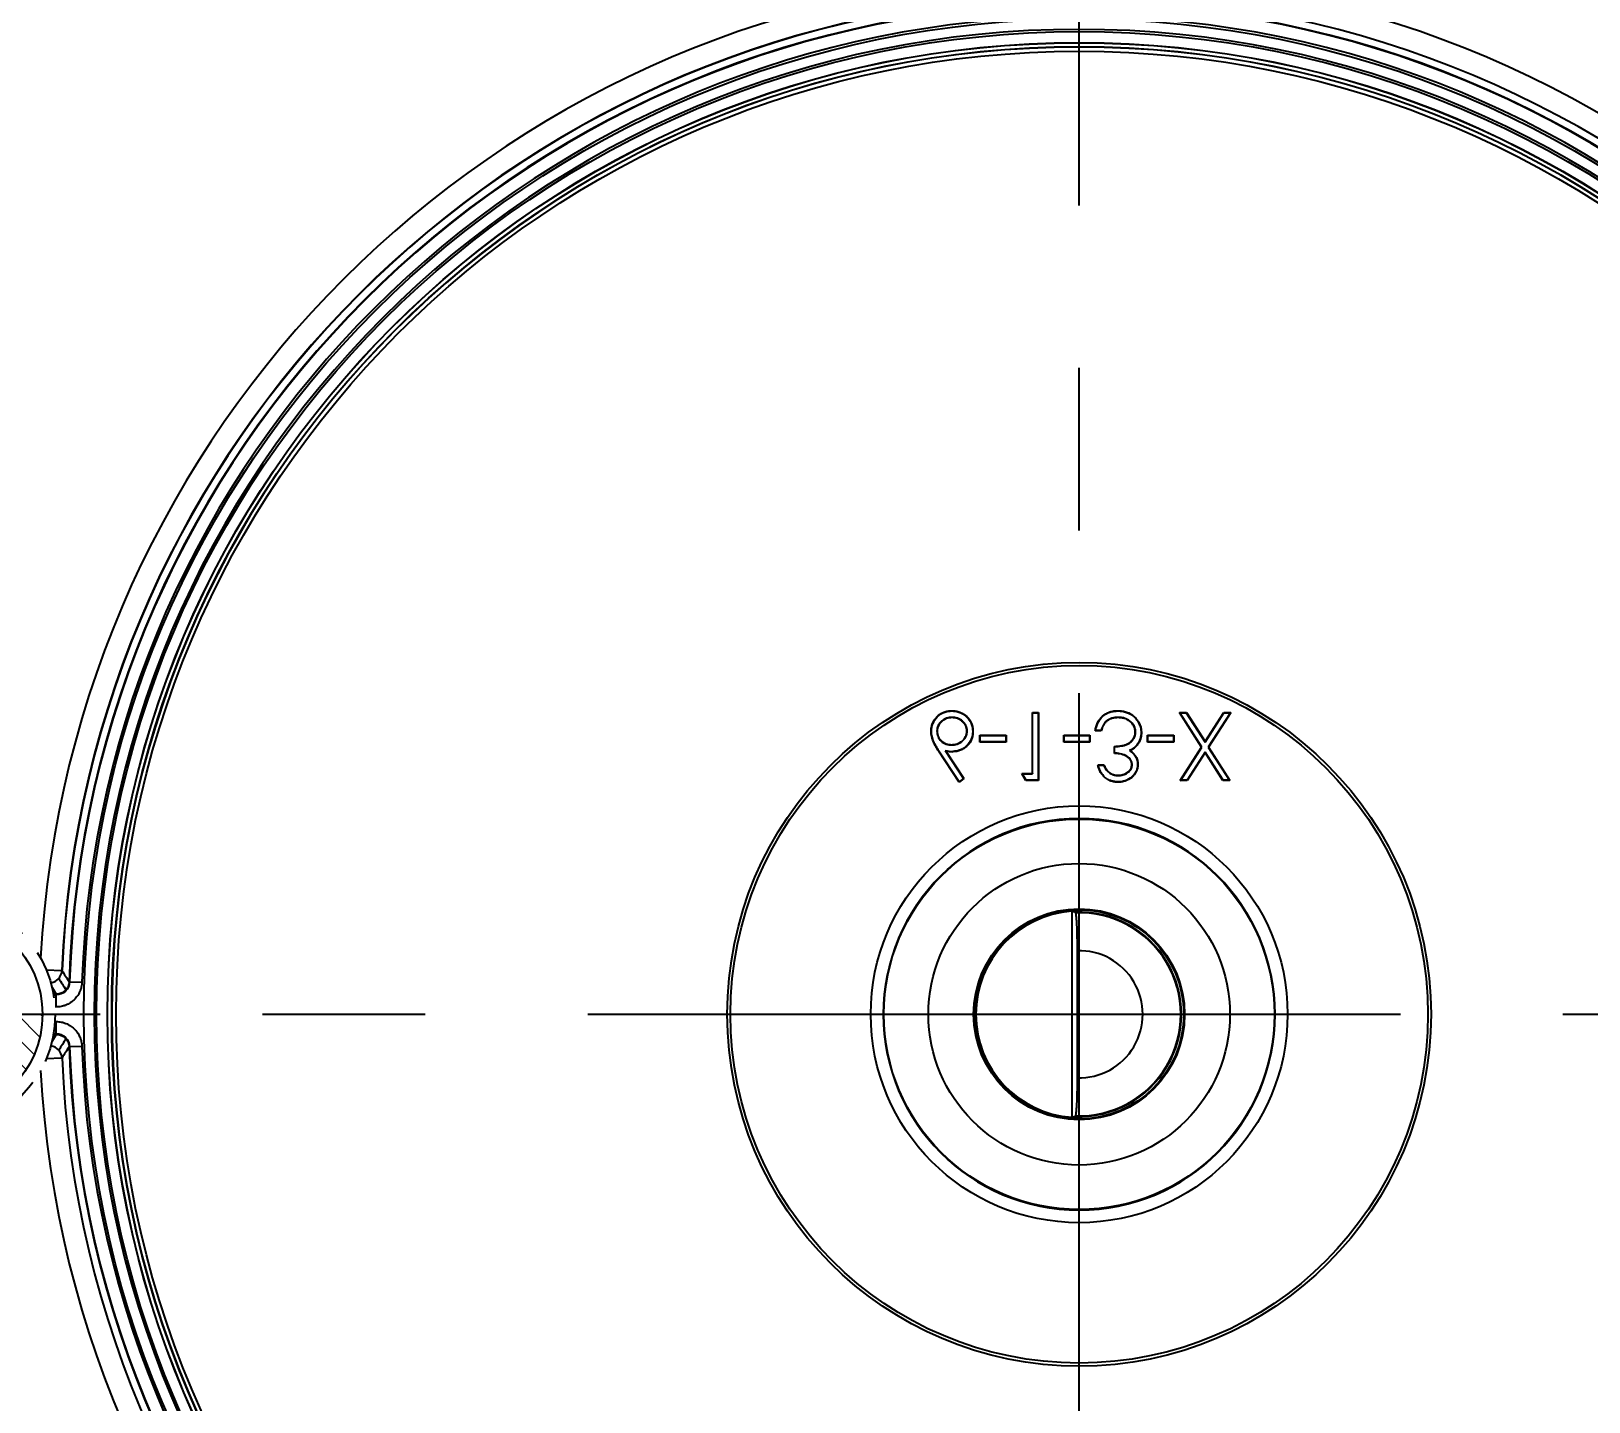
# Model space of a CAD drawing. Header units: millimetres. Extents: x 1044 to 1544, y -1743 to -1389.
# Drawn here: x 1102 to 1162.9, y -1587.5 to -1533.9 of the extents above; entities that cross this region are included whole.
import ezdxf
from ezdxf.enums import TextEntityAlignment as Align

# ---------------------------------------------------------------- set-up
doc = ezdxf.new("R2010")
doc.units = ezdxf.units.MM
doc.linetypes.add('CENTER', pattern=[50.8, 31.75, -6.35, 6.35, -6.35])
doc.linetypes.add('HIDDEN', pattern=[9.525, 6.35, -3.175])
doc.layers.add('1', color=7, linetype='Continuous', true_color=0xffffff)
doc.layers.add('21', color=7, linetype='Continuous', true_color=0xffffff)
doc.layers.add('dim', color=82, linetype='Continuous', lineweight=9)
doc.layers.add('epin', color=13, linetype='Continuous', lineweight=9)
doc.styles.add('Capful-A', font='')
doc.styles.add('TXT05', font='txt.shx', dxfattribs={"width": 0.5, "bigfont": 'gbcbig.shx'})
doc.styles.get('Capful-A').set_extended_font_data('Microsoft YaHei')
doc.dimstyles.new('Capful-A-1.5', dxfattribs={"dimscale": 1.5, "dimtxt": 2.5, "dimasz": 2.5, "dimexe": 1.5, "dimexo": 1, "dimgap": 1.5, "dimtad": 0, "dimdsep": 46, "dimtxsty": 'Capful-A', "dimcen": 0, "dimclrt": 2, "dimazin": 2, "dimtfac": 1, "dimtmove": 0, "dimatfit": 3, "dimfxl": 0, "dimtolj": 1, "dimtzin": 0, "dimarcsym": 0})

# ---------------------------------------------------------------- blocks, each defined once
blk = doc.blocks.new('epin_ejp_8')
at = {"layer": 'epin'}
h = blk.add_hatch(dxfattribs=at)
h.set_pattern_fill('_ANSI31', color=123, scale=0.2, angle=90)
h.set_pattern_definition([(135, (-3495.6536, 23.62066), (-0.44901281, -0.44901281), [])])
h.paths.add_polyline_path([(0, 4, 0.414214), (-4, 0), (0, 0)])
h.paths.add_polyline_path([(4, 0), (0, 0), (0, -4, 0.414214)])
at = {"layer": 'epin', "color": 1, "linetype": 'CENTER', "ltscale": 0.16}
for p, q in [((0, -4.4), (0, 4.4)), ((-4.4, 0), (4.4, 0))]:
    blk.add_line(p, q, dxfattribs=at)
at = {"layer": 'epin'}
blk.add_circle((0, 0), 4, dxfattribs=at)
at = {"layer": 'epin', "color": 6, "style": 'TXT05', "width": 0.5}
blk.add_text('%%c8', height=2.8, dxfattribs=at).set_placement((1.327, 1.8), align=Align.MIDDLE)
blk = doc.blocks.new('*D246')
at = {"layer": 'Defpoints', "color": 0, "transparency": 16777216}
for p in [(1142.976, -1572.317), (1207.976, -1572.317)]:
    blk.add_point(p, dxfattribs=at)
at = {"layer": 'dim', "color": 0, "lineweight": -2, "transparency": 16777216}
blk.add_line((1208.725, -1572.317), (1212.976, -1572.317), dxfattribs=at)
at = {"layer": 'dim', "color": 2, "transparency": 16777216, "insert": (1214.962, -1572.317), "char_height": 3.75, "attachment_point": 5, "style": 'Capful-A', "bg_fill": 3, "box_fill_scale": 1.1, "bg_fill_color": 256, "bg_fill_true_color": 13158600, "bg_fill_transparency": 0}
blk.add_mtext('\\A1;0', dxfattribs=at)
at = {"layer": 'Defpoints', "color": 0, "transparency": 16777216}
blk.add_point((1212.976, -1572.317), dxfattribs=at)
blk = doc.blocks.new('*D247')
at = {"layer": 'Defpoints', "color": 0, "transparency": 16777216}
for p in [(1142.976, -1572.317), (1142.976, -1637.317)]:
    blk.add_point(p, dxfattribs=at)
at = {"layer": 'dim', "color": 0, "lineweight": -2, "transparency": 16777216}
blk.add_line((1142.976, -1638.066), (1142.976, -1642.317), dxfattribs=at)
at = {"layer": 'dim', "color": 2, "transparency": 16777216, "insert": (1142.976, -1644.303), "char_height": 3.75, "attachment_point": 5, "rotation": 90, "style": 'Capful-A', "bg_fill": 3, "box_fill_scale": 1.1, "bg_fill_color": 256, "bg_fill_true_color": 13158600, "bg_fill_transparency": 0}
blk.add_mtext('\\A1;0', dxfattribs=at)
at = {"layer": 'Defpoints', "color": 0, "transparency": 16777216}
blk.add_point((1142.976, -1642.317), dxfattribs=at)
blk = doc.blocks.new('*D248')
at = {"layer": 'Defpoints', "color": 0, "transparency": 16777216}
for p in [(1142.976, -1572.317), (1147.376, -1616.817)]:
    blk.add_point(p, dxfattribs=at)
at = {"layer": 'dim', "color": 0, "lineweight": -2, "transparency": 16777216}
blk.add_line((1148.125, -1616.817), (1149.802, -1616.817), dxfattribs=at)
at = {"layer": 'dim', "color": 2, "transparency": 16777216, "insert": (1155.312, -1616.817), "char_height": 3.75, "attachment_point": 5, "style": 'Capful-A', "bg_fill": 3, "box_fill_scale": 1.1, "bg_fill_color": 256, "bg_fill_true_color": 13158600, "bg_fill_transparency": 0}
blk.add_mtext('\\A1;44.5', dxfattribs=at)
at = {"layer": 'Defpoints', "color": 0, "transparency": 16777216}
blk.add_point((1149.802, -1616.817), dxfattribs=at)
blk = doc.blocks.new('*D253')
at = {"layer": 'Defpoints', "color": 0, "transparency": 16777216}
for p in [(1098.476, -1567.817), (1142.976, -1572.317)]:
    blk.add_point(p, dxfattribs=at)
at = {"layer": 'dim', "color": 0, "lineweight": -2, "transparency": 16777216}
blk.add_line((1098.476, -1567.067), (1098.476, -1564.709), dxfattribs=at)
at = {"layer": 'dim', "color": 2, "transparency": 16777216, "insert": (1098.476, -1559.2), "char_height": 3.75, "attachment_point": 5, "rotation": 90, "style": 'Capful-A', "bg_fill": 3, "box_fill_scale": 1.1, "bg_fill_color": 256, "bg_fill_true_color": 13158600, "bg_fill_transparency": 0}
blk.add_mtext('\\A1;44.5', dxfattribs=at)
at = {"layer": 'Defpoints', "color": 0, "transparency": 16777216}
blk.add_point((1098.476, -1564.709), dxfattribs=at)
blk = doc.blocks.new('*D254')
at = {"layer": 'Defpoints', "color": 0, "transparency": 16777216}
for p in [(1187.476, -1567.817), (1142.976, -1572.317)]:
    blk.add_point(p, dxfattribs=at)
at = {"layer": 'dim', "color": 0, "lineweight": -2, "transparency": 16777216}
blk.add_line((1187.476, -1567.067), (1187.476, -1565.024), dxfattribs=at)
at = {"layer": 'dim', "color": 2, "transparency": 16777216, "insert": (1187.476, -1559.515), "char_height": 3.75, "attachment_point": 5, "rotation": 90, "style": 'Capful-A', "bg_fill": 3, "box_fill_scale": 1.1, "bg_fill_color": 256, "bg_fill_true_color": 13158600, "bg_fill_transparency": 0}
blk.add_mtext('\\A1;44.5', dxfattribs=at)
at = {"layer": 'Defpoints', "color": 0, "transparency": 16777216}
blk.add_point((1187.476, -1565.024), dxfattribs=at)
blk = doc.blocks.new('*D255')
at = {"layer": 'Defpoints', "color": 0, "transparency": 16777216}
for p in [(1147.376, -1527.817), (1142.976, -1572.317)]:
    blk.add_point(p, dxfattribs=at)
at = {"layer": 'dim', "color": 0, "lineweight": -2, "transparency": 16777216}
blk.add_line((1148.125, -1527.817), (1151.006, -1527.817), dxfattribs=at)
at = {"layer": 'dim', "color": 2, "transparency": 16777216, "insert": (1156.515, -1527.817), "char_height": 3.75, "attachment_point": 5, "style": 'Capful-A', "bg_fill": 3, "box_fill_scale": 1.1, "bg_fill_color": 256, "bg_fill_true_color": 13158600, "bg_fill_transparency": 0}
blk.add_mtext('\\A1;44.5', dxfattribs=at)
at = {"layer": 'Defpoints', "color": 0, "transparency": 16777216}
blk.add_point((1151.006, -1527.817), dxfattribs=at)

msp = doc.modelspace()

# ---------------------------------------------------------------- linework, layer by layer
at = {"layer": '1', "color": 1, "linetype": 'CENTER'}
for p, q in [((1142.976, -1642.317), (1142.976, -1502.317)), ((1072.976, -1572.317), (1212.976, -1572.317))]:
    msp.add_line(p, q, dxfattribs=at)
at = {"layer": '21', "color": 7, "linetype": 'Continuous'}
for p, q in [((1137.998, -1560.456), (1137.998, -1560.466)), ((1138.011, -1560.728), (1138.011, -1560.718)), ((1141.147, -1560.524), (1141.157, -1560.534)), ((1141.147, -1562.91), (1141.147, -1560.524)), ((1141.147, -1560.524), (1141.385, -1560.524)), ((1141.157, -1562.921), (1141.157, -1560.534)), ((1141.157, -1560.534), (1141.375, -1560.534)), ((1141.385, -1560.524), (1141.375, -1560.534)), ((1141.375, -1560.534), (1141.375, -1563.172)), ((1141.385, -1560.524), (1141.385, -1563.183)), ((1144.048, -1560.872), (1144.042, -1560.864)), ((1144.488, -1560.456), (1144.488, -1560.466)), ((1144.493, -1560.728), (1144.493, -1560.718)), ((1146.891, -1560.524), (1147.167, -1560.524)), ((1146.891, -1560.524), (1146.91, -1560.534)), ((1147.759, -1561.88), (1146.891, -1560.524)), ((1147.772, -1561.88), (1146.91, -1560.534)), ((1146.91, -1560.534), (1147.161, -1560.534)), ((1147.167, -1560.524), (1147.161, -1560.534)), ((1147.161, -1560.534), (1147.897, -1561.684)), ((1147.167, -1560.524), (1147.897, -1561.665)), ((1147.897, -1561.665), (1148.627, -1560.524)), ((1147.897, -1561.684), (1148.633, -1560.534)), ((1148.883, -1560.534), (1148.022, -1561.88)), ((1148.902, -1560.524), (1148.035, -1561.88)), ((1148.627, -1560.524), (1148.902, -1560.524)), ((1148.627, -1560.524), (1148.633, -1560.534)), ((1148.633, -1560.534), (1148.883, -1560.534)), ((1148.902, -1560.524), (1148.883, -1560.534)), ((1137.192, -1561.265), (1137.203, -1561.265)), ((1137.431, -1561.256), (1137.42, -1561.256)), ((1138.59, -1561.256), (1138.601, -1561.256)), ((1138.829, -1561.27), (1138.818, -1561.27)), ((1139.101, -1561.41), (1140.124, -1561.41)), ((1139.101, -1561.683), (1139.101, -1561.41)), ((1139.101, -1561.41), (1139.112, -1561.421)), ((1139.112, -1561.421), (1140.114, -1561.421)), ((1139.112, -1561.672), (1139.112, -1561.421)), ((1140.124, -1561.41), (1140.114, -1561.421)), ((1140.114, -1561.421), (1140.114, -1561.672)), ((1140.124, -1561.41), (1140.124, -1561.683)), ((1142.374, -1561.41), (1143.397, -1561.41)), ((1142.374, -1561.683), (1142.374, -1561.41)), ((1142.374, -1561.41), (1142.385, -1561.421)), ((1142.385, -1561.672), (1142.385, -1561.421)), ((1142.385, -1561.421), (1143.386, -1561.421)), ((1143.397, -1561.41), (1143.386, -1561.421)), ((1143.386, -1561.421), (1143.386, -1561.672)), ((1143.397, -1561.41), (1143.397, -1561.683)), ((1143.601, -1561.24), (1143.614, -1561.229)), ((1143.84, -1561.24), (1143.601, -1561.24)), ((1143.832, -1561.229), (1143.614, -1561.229)), ((1143.84, -1561.24), (1143.832, -1561.229)), ((1145.17, -1561.291), (1145.18, -1561.291)), ((1145.647, -1561.41), (1145.657, -1561.421)), ((1145.647, -1561.41), (1146.67, -1561.41)), ((1145.647, -1561.683), (1145.647, -1561.41)), ((1145.657, -1561.672), (1145.657, -1561.421)), ((1145.657, -1561.421), (1146.659, -1561.421)), ((1146.67, -1561.41), (1146.659, -1561.421)), ((1146.659, -1561.421), (1146.659, -1561.672)), ((1146.67, -1561.41), (1146.67, -1561.683)), ((1137.49, -1562.038), (1137.498, -1562.032)), ((1138.283, -1563.251), (1137.49, -1562.038)), ((1138.286, -1563.236), (1137.498, -1562.032)), ((1137.743, -1562.018), (1138.453, -1563.104)), ((1137.764, -1562.032), (1138.467, -1563.107)), ((1137.99, -1561.785), (1137.99, -1561.796)), ((1139.101, -1561.683), (1139.112, -1561.672)), ((1140.124, -1561.683), (1139.101, -1561.683)), ((1140.114, -1561.672), (1139.112, -1561.672)), ((1140.124, -1561.683), (1140.114, -1561.672)), ((1142.374, -1561.683), (1142.385, -1561.672)), ((1143.397, -1561.683), (1142.374, -1561.683)), ((1143.386, -1561.672), (1142.385, -1561.672)), ((1143.397, -1561.683), (1143.386, -1561.672)), ((1144.351, -1562.126), (1144.351, -1561.853)), ((1144.351, -1561.853), (1144.362, -1561.863)), ((1144.362, -1562.116), (1144.362, -1561.863)), ((1144.961, -1562.013), (1144.94, -1562.012)), ((1145.647, -1561.683), (1145.657, -1561.672)), ((1146.67, -1561.683), (1145.647, -1561.683)), ((1146.659, -1561.672), (1145.657, -1561.672)), ((1146.67, -1561.683), (1146.659, -1561.672)), ((1146.925, -1563.183), (1147.759, -1561.88)), ((1146.944, -1563.172), (1147.772, -1561.88)), ((1147.897, -1562.076), (1147.195, -1563.172)), ((1147.759, -1561.88), (1147.772, -1561.88)), ((1147.897, -1561.665), (1147.897, -1561.684)), ((1148.599, -1563.172), (1147.897, -1562.076)), ((1147.897, -1562.095), (1147.897, -1562.076)), ((1148.035, -1561.88), (1148.022, -1561.88)), ((1148.022, -1561.88), (1148.849, -1563.172)), ((1148.035, -1561.88), (1148.868, -1563.183)), ((1143.704, -1562.569), (1143.717, -1562.58)), ((1143.704, -1562.569), (1143.942, -1562.569)), ((1143.717, -1562.58), (1143.935, -1562.58)), ((1143.942, -1562.569), (1143.935, -1562.58)), ((1144.351, -1562.126), (1144.362, -1562.116)), ((1145.033, -1562.561), (1145.044, -1562.561)), ((1145.272, -1562.56), (1145.261, -1562.56)), ((1147.897, -1562.095), (1147.201, -1563.183)), ((1148.593, -1563.183), (1147.897, -1562.095)), ((1138.467, -1563.107), (1138.283, -1563.251)), ((1138.283, -1563.251), (1138.286, -1563.236)), ((1138.453, -1563.104), (1138.286, -1563.236)), ((1138.467, -1563.107), (1138.453, -1563.104)), ((1140.738, -1562.91), (1141.147, -1562.91)), ((1140.894, -1563.183), (1140.738, -1562.91)), ((1140.738, -1562.91), (1140.756, -1562.921)), ((1140.9, -1563.172), (1140.756, -1562.921)), ((1140.756, -1562.921), (1141.157, -1562.921)), ((1140.894, -1563.183), (1140.9, -1563.172)), ((1141.385, -1563.183), (1140.894, -1563.183)), ((1141.375, -1563.172), (1140.9, -1563.172)), ((1141.147, -1562.91), (1141.157, -1562.921)), ((1141.385, -1563.183), (1141.375, -1563.172)), ((1144.495, -1563.251), (1144.495, -1563.241)), ((1144.498, -1562.978), (1144.498, -1562.989)), ((1146.925, -1563.183), (1146.944, -1563.172)), ((1147.201, -1563.183), (1146.925, -1563.183)), ((1147.195, -1563.172), (1146.944, -1563.172)), ((1147.201, -1563.183), (1147.195, -1563.172)), ((1148.593, -1563.183), (1148.599, -1563.172)), ((1148.868, -1563.183), (1148.593, -1563.183)), ((1148.849, -1563.172), (1148.599, -1563.172)), ((1148.868, -1563.183), (1148.849, -1563.172)), ((1142.695, -1568.293), (1142.695, -1576.341)), ((1142.897, -1569.833), (1142.897, -1574.801)), ((1102.628, -1570.582), (1103.24, -1570.608)), ((1103.518, -1571.044), (1104.02, -1571.06)), ((1102.906, -1571.53), (1103.016, -1571.53)), ((1102.911, -1571.555), (1103.016, -1571.555)), ((1103.016, -1572.032), (1103.016, -1571.53)), ((1103.016, -1572.032), (1102.967, -1572.032)), ((1102.967, -1572.601), (1103.016, -1572.601)), ((1103.016, -1573.103), (1103.016, -1572.601)), ((1103.016, -1573.103), (1102.906, -1573.103)), ((1103.016, -1573.078), (1102.911, -1573.078)), ((1104.02, -1573.573), (1103.518, -1573.59)), ((1103.24, -1574.025), (1102.628, -1574.051))]:
    msp.add_line(p, q, dxfattribs=at)
for radius in [65, 57.886, 57.383, 57.383, 38.88, 38.389, 37.96, 37.955, 37.954, 37.795, 37.623, 13.746, 13.746, 13.625, 8.142, 7.64, 7.629, 5.889, 4.121, 4.086]:
    msp.add_circle((1142.976, -1572.317), radius, dxfattribs=at)
at = {"layer": '21', "color": 8, "linetype": 'HIDDEN', "ltscale": 0.3}
msp.add_circle((1098.476, -1572.317), 4.5, dxfattribs=at)
at = {"layer": '21', "color": 8, "linetype": 'HIDDEN', "ltscale": 2}
msp.add_arc((1142.976, -1572.317), 63.5, 199.11173, 160.88827, dxfattribs=at)
at = {"layer": '21', "color": 7, "linetype": 'Continuous'}
for radius, start, end in [(40.63, 93.0948, 176.9052), (40.63, 3.0948, 86.9052), (39.784, 92.4619, 177.5381), (39.772, 92.4619, 177.5381), (39.478, 91.84776, 178.15224), (39.478, 1.84776, 88.15224), (39.772, 2.4619, 87.5381), (39.461, 91.84776, 178.15224), (38.976, 91.84776, 178.15224), (38.976, 1.84776, 88.15224), (39.461, 1.84776, 88.15224), (38.476, 0.00563, 0), (37.789, 180, 179.99437), (7.649, 0, 359.99437), (4.034, 93.99328, 266.00672), (3.993, 267.75171, 92.24829), (3.967, 267.92826, 92.07131), (2.485, 268.17836, 91.82164), (39.478, 181.84776, 268.15224), (39.461, 181.84776, 268.15224), (38.976, 181.84776, 268.15224), (38.976, 271.84776, 358.15224), (39.461, 271.84776, 358.15224), (39.478, 271.84776, 358.15224), (39.772, 182.4619, 267.5381), (39.772, 272.4619, 357.5381), (40.63, 183.0948, 266.9052), (40.63, 273.0948, 356.9052)]:
    msp.add_arc((1142.976, -1572.317), radius, start, end, dxfattribs=at)
for centre, major_axis, ratio, start_param, end_param in [((1137.985, -1561.1), (-1.462, 1.206), 0.465294, 1.781398, 1.795776), ((1138.054, -1560.397), (-0.161, -1.642), 0.998625, 6.190901, 6.372372), ((1138.053, -1560.408), (-0.161, -1.642), 0.998625, 6.204989, 6.372999), ((1141.499, -1572.317), (4.432, 0), 0.942905, 1.26849, 1.297737), ((1102.738, -1570.587), (-0.426, -0.266), 0.998098, 1.143713, 2.539893), ((1142.977, -1525.631), (0.003, 70.063), 0.745661, 2.273659, 2.281915), ((1142.977, -1525.933), (0.002, 70.364), 0.745661, 2.270971, 2.275814), ((1102.738, -1574.047), (0.426, -0.266), 0.998098, 0.6017, 1.99788), ((1142.976, -1618.7), (-0.001, 70.363), 0.74566, 0.865799, 0.870642), ((1142.975, -1618.999), (0.001, 70.059), 0.745657, 0.859738, 0.867994), ((1141.499, -1572.317), (-4.432, 0), 0.942905, 1.843856, 1.873103)]:
    msp.add_ellipse(centre, major_axis=major_axis, ratio=ratio, start_param=start_param, end_param=end_param, dxfattribs=at)
for points, knots in [([(1137.192, -1561.265), (1137.194, -1561.212), (1137.197, -1561.159), (1137.217, -1561.055), (1137.232, -1561.004), (1137.292, -1560.857), (1137.349, -1560.765), (1137.498, -1560.614), (1137.589, -1560.555), (1137.736, -1560.495), (1137.787, -1560.48), (1137.892, -1560.46), (1137.945, -1560.457), (1137.998, -1560.456)], [0, 0, 0, 0, 0.125, 0.125, 0.25, 0.25, 0.5, 0.5, 0.75, 0.75, 0.875, 0.875, 1, 1, 1, 1]), ([(1137.203, -1561.265), (1137.205, -1561.212), (1137.208, -1561.16), (1137.227, -1561.058), (1137.242, -1561.007), (1137.301, -1560.862), (1137.358, -1560.771), (1137.505, -1560.622), (1137.594, -1560.564), (1137.74, -1560.505), (1137.79, -1560.49), (1137.893, -1560.47), (1137.945, -1560.468), (1137.998, -1560.466)], [0, 0, 0, 0, 0.124774, 0.124774, 0.249847, 0.249847, 0.499992, 0.499992, 0.750137, 0.750137, 0.87521, 0.87521, 1, 1, 1, 1]), ([(1138.011, -1560.718), (1138.01, -1560.718), (1138.01, -1560.718), (1137.974, -1560.719), (1137.937, -1560.721), (1137.864, -1560.732), (1137.828, -1560.742), (1137.724, -1560.779), (1137.659, -1560.818), (1137.548, -1560.914), (1137.499, -1560.973), (1137.452, -1561.074), (1137.44, -1561.109), (1137.424, -1561.182), (1137.421, -1561.219), (1137.42, -1561.256), (1137.42, -1561.256), (1137.42, -1561.256)], [0, 0, 0, 0, 0.000358, 0.000358, 0.125269, 0.125269, 0.25018, 0.25018, 0.500002, 0.500002, 0.749824, 0.749824, 0.874735, 0.874735, 0.999646, 0.999646, 1, 1, 1, 1]), ([(1138.011, -1560.728), (1137.974, -1560.729), (1137.938, -1560.731), (1137.866, -1560.743), (1137.831, -1560.752), (1137.728, -1560.789), (1137.665, -1560.827), (1137.555, -1560.922), (1137.508, -1560.979), (1137.462, -1561.078), (1137.45, -1561.112), (1137.435, -1561.183), (1137.432, -1561.219), (1137.431, -1561.256)], [0, 0, 0, 0, 0.125, 0.125, 0.25, 0.25, 0.5, 0.5, 0.75, 0.75, 0.875, 0.875, 1, 1, 1, 1]), ([(1137.998, -1560.456), (1138.052, -1560.458), (1138.106, -1560.46), (1138.212, -1560.48), (1138.265, -1560.495), (1138.416, -1560.555), (1138.509, -1560.612), (1138.666, -1560.762), (1138.729, -1560.853), (1138.79, -1561.003), (1138.805, -1561.056), (1138.825, -1561.162), (1138.827, -1561.216), (1138.829, -1561.27)], [0, 0, 0, 0, 0.125, 0.125, 0.25, 0.25, 0.5, 0.5, 0.75, 0.75, 0.875, 0.875, 1, 1, 1, 1]), ([(1137.998, -1560.466), (1138.052, -1560.468), (1138.105, -1560.471), (1138.21, -1560.49), (1138.261, -1560.505), (1138.41, -1560.564), (1138.503, -1560.621), (1138.658, -1560.768), (1138.719, -1560.858), (1138.78, -1561.006), (1138.794, -1561.058), (1138.814, -1561.163), (1138.817, -1561.216), (1138.818, -1561.27)], [0, 0, 0, 0, 0.124786, 0.124786, 0.24985, 0.24985, 0.499976, 0.499976, 0.750102, 0.750102, 0.875165, 0.875165, 1, 1, 1, 1]), ([(1138.601, -1561.256), (1138.601, -1561.256), (1138.601, -1561.256), (1138.6, -1561.219), (1138.597, -1561.182), (1138.581, -1561.109), (1138.569, -1561.074), (1138.521, -1560.973), (1138.473, -1560.915), (1138.39, -1560.842), (1138.36, -1560.82), (1138.296, -1560.782), (1138.263, -1560.767), (1138.193, -1560.742), (1138.157, -1560.732), (1138.084, -1560.721), (1138.047, -1560.719), (1138.011, -1560.718), (1138.011, -1560.718), (1138.011, -1560.718)], [0, 0, 0, 0, 0.000299, 0.000299, 0.125217, 0.125217, 0.250135, 0.250135, 0.49997, 0.49997, 0.624888, 0.624888, 0.749806, 0.749806, 0.874724, 0.874724, 0.999641, 0.999641, 1, 1, 1, 1]), ([(1138.59, -1561.256), (1138.589, -1561.219), (1138.586, -1561.183), (1138.571, -1561.112), (1138.559, -1561.078), (1138.512, -1560.979), (1138.465, -1560.922), (1138.383, -1560.851), (1138.354, -1560.829), (1138.292, -1560.791), (1138.258, -1560.776), (1138.19, -1560.752), (1138.155, -1560.743), (1138.083, -1560.731), (1138.047, -1560.729), (1138.011, -1560.728)], [0, 0, 0, 0, 0.125, 0.125, 0.25, 0.25, 0.5, 0.5, 0.625, 0.625, 0.75, 0.75, 0.875, 0.875, 1, 1, 1, 1]), ([(1143.601, -1561.24), (1143.612, -1561.187), (1143.624, -1561.134), (1143.656, -1561.03), (1143.675, -1560.979), (1143.746, -1560.833), (1143.809, -1560.742), (1143.97, -1560.597), (1144.066, -1560.541), (1144.22, -1560.488), (1144.272, -1560.475), (1144.38, -1560.459), (1144.434, -1560.457), (1144.488, -1560.456)], [0, 0, 0, 0, 0.125, 0.125, 0.25, 0.25, 0.5, 0.5, 0.75, 0.75, 0.875, 0.875, 1, 1, 1, 1]), ([(1143.614, -1561.229), (1143.624, -1561.18), (1143.635, -1561.132), (1143.666, -1561.034), (1143.685, -1560.983), (1143.755, -1560.838), (1143.817, -1560.749), (1143.976, -1560.605), (1144.07, -1560.55), (1144.222, -1560.498), (1144.275, -1560.486), (1144.381, -1560.47), (1144.434, -1560.467), (1144.488, -1560.466)], [0, 0, 0, 0, 0.116307, 0.116307, 0.24258, 0.24258, 0.495124, 0.495124, 0.747668, 0.747668, 0.873941, 0.873941, 1, 1, 1, 1]), ([(1144.042, -1560.864), (1144.042, -1560.864), (1144.041, -1560.864), (1144.028, -1560.876), (1144.014, -1560.888), (1143.989, -1560.915), (1143.978, -1560.929), (1143.944, -1560.972), (1143.925, -1561.004), (1143.892, -1561.068), (1143.876, -1561.1), (1143.852, -1561.166), (1143.842, -1561.198), (1143.832, -1561.229)], [0, 0, 0, 0, 0.000791, 0.000791, 0.128011, 0.128011, 0.25523, 0.25523, 0.50967, 0.50967, 0.764109, 0.764109, 1, 1, 1, 1]), ([(1144.493, -1560.718), (1144.492, -1560.718), (1144.492, -1560.718), (1144.453, -1560.718), (1144.412, -1560.72), (1144.332, -1560.731), (1144.293, -1560.739), (1144.216, -1560.763), (1144.178, -1560.778), (1144.107, -1560.816), (1144.073, -1560.84), (1144.042, -1560.864), (1144.042, -1560.864), (1144.042, -1560.864)], [0, 0, 0, 0, 0.000374, 0.000374, 0.250107, 0.250107, 0.49984, 0.49984, 0.749573, 0.749573, 0.999306, 0.999306, 1, 1, 1, 1]), ([(1144.493, -1560.728), (1144.453, -1560.729), (1144.413, -1560.731), (1144.334, -1560.741), (1144.295, -1560.75), (1144.219, -1560.773), (1144.182, -1560.787), (1144.112, -1560.825), (1144.08, -1560.848), (1144.048, -1560.872)], [0, 0, 0, 0, 0.25, 0.25, 0.5, 0.5, 0.75, 0.75, 1, 1, 1, 1]), ([(1144.488, -1560.456), (1144.547, -1560.457), (1144.605, -1560.46), (1144.72, -1560.479), (1144.777, -1560.493), (1144.942, -1560.551), (1145.045, -1560.612), (1145.217, -1560.77), (1145.286, -1560.868), (1145.358, -1561.027), (1145.377, -1561.083), (1145.401, -1561.189), (1145.405, -1561.239), (1145.407, -1561.289)], [0, 0, 0, 0, 0.127293, 0.127293, 0.254585, 0.254585, 0.50917, 0.50917, 0.763755, 0.763755, 0.891048, 0.891048, 1, 1, 1, 1]), ([(1144.488, -1560.466), (1144.547, -1560.468), (1144.604, -1560.47), (1144.718, -1560.489), (1144.774, -1560.503), (1144.938, -1560.561), (1145.039, -1560.621), (1145.209, -1560.777), (1145.277, -1560.873), (1145.348, -1561.031), (1145.367, -1561.086), (1145.389, -1561.187), (1145.394, -1561.233), (1145.396, -1561.279)], [0, 0, 0, 0, 0.128057, 0.128057, 0.256314, 0.256314, 0.512829, 0.512829, 0.769344, 0.769344, 0.897601, 0.897601, 1, 1, 1, 1]), ([(1145.18, -1561.291), (1145.18, -1561.291), (1145.18, -1561.291), (1145.18, -1561.27), (1145.179, -1561.249), (1145.174, -1561.208), (1145.17, -1561.187), (1145.155, -1561.126), (1145.14, -1561.087), (1145.081, -1560.977), (1145.024, -1560.914), (1144.894, -1560.811), (1144.818, -1560.773), (1144.698, -1560.738), (1144.657, -1560.731), (1144.575, -1560.72), (1144.534, -1560.719), (1144.493, -1560.718), (1144.493, -1560.718), (1144.493, -1560.718)], [0, 0, 0, 0, 0.000369, 0.000369, 0.062834, 0.062834, 0.1253, 0.1253, 0.250231, 0.250231, 0.500093, 0.500093, 0.749956, 0.749956, 0.874887, 0.874887, 0.999818, 0.999818, 1, 1, 1, 1]), ([(1145.17, -1561.291), (1145.169, -1561.27), (1145.169, -1561.25), (1145.164, -1561.209), (1145.16, -1561.189), (1145.145, -1561.13), (1145.13, -1561.091), (1145.072, -1560.983), (1145.017, -1560.921), (1144.888, -1560.82), (1144.814, -1560.783), (1144.696, -1560.748), (1144.655, -1560.741), (1144.574, -1560.731), (1144.533, -1560.729), (1144.493, -1560.728)], [0, 0, 0, 0, 0.0625, 0.0625, 0.125, 0.125, 0.25, 0.25, 0.5, 0.5, 0.75, 0.75, 0.875, 0.875, 1, 1, 1, 1]), ([(1137.49, -1562.038), (1137.451, -1561.979), (1137.414, -1561.92), (1137.361, -1561.829), (1137.345, -1561.798), (1137.313, -1561.736), (1137.297, -1561.705), (1137.256, -1561.608), (1137.234, -1561.542), (1137.21, -1561.439), (1137.203, -1561.405), (1137.195, -1561.335), (1137.194, -1561.3), (1137.192, -1561.265)], [0, 0, 0, 0, 0.25, 0.25, 0.375, 0.375, 0.5, 0.5, 0.75, 0.75, 0.875, 0.875, 1, 1, 1, 1]), ([(1137.498, -1562.032), (1137.46, -1561.973), (1137.423, -1561.915), (1137.371, -1561.824), (1137.354, -1561.793), (1137.322, -1561.731), (1137.307, -1561.7), (1137.266, -1561.604), (1137.244, -1561.539), (1137.22, -1561.437), (1137.214, -1561.403), (1137.205, -1561.335), (1137.204, -1561.3), (1137.203, -1561.265)], [0, 0, 0, 0, 0.250113, 0.250113, 0.37517, 0.37517, 0.500226, 0.500226, 0.750339, 0.750339, 0.875396, 0.875396, 1, 1, 1, 1]), ([(1137.42, -1561.256), (1137.42, -1561.256), (1137.42, -1561.256), (1137.422, -1561.292), (1137.424, -1561.329), (1137.437, -1561.401), (1137.448, -1561.436), (1137.492, -1561.537), (1137.535, -1561.598), (1137.642, -1561.698), (1137.705, -1561.738), (1137.809, -1561.774), (1137.845, -1561.782), (1137.917, -1561.793), (1137.954, -1561.795), (1137.99, -1561.796), (1137.99, -1561.796), (1137.99, -1561.796)], [0, 0, 0, 0, 0.000359, 0.000359, 0.12527, 0.12527, 0.25018, 0.25018, 0.500001, 0.500001, 0.749822, 0.749822, 0.874732, 0.874732, 0.999643, 0.999643, 1, 1, 1, 1]), ([(1137.431, -1561.256), (1137.432, -1561.292), (1137.434, -1561.328), (1137.448, -1561.398), (1137.458, -1561.433), (1137.501, -1561.532), (1137.543, -1561.591), (1137.648, -1561.689), (1137.71, -1561.729), (1137.812, -1561.763), (1137.847, -1561.772), (1137.918, -1561.783), (1137.954, -1561.784), (1137.99, -1561.785)], [0, 0, 0, 0, 0.125, 0.125, 0.25, 0.25, 0.5, 0.5, 0.75, 0.75, 0.875, 0.875, 1, 1, 1, 1]), ([(1137.99, -1561.796), (1137.99, -1561.796), (1137.99, -1561.796), (1138.027, -1561.795), (1138.065, -1561.793), (1138.14, -1561.782), (1138.176, -1561.773), (1138.284, -1561.737), (1138.35, -1561.698), (1138.466, -1561.602), (1138.516, -1561.543), (1138.568, -1561.442), (1138.58, -1561.405), (1138.592, -1561.35), (1138.596, -1561.331), (1138.6, -1561.293), (1138.6, -1561.275), (1138.601, -1561.256), (1138.601, -1561.256), (1138.601, -1561.256)], [0, 0, 0, 0, 0.000346, 0.000346, 0.125266, 0.125266, 0.250186, 0.250186, 0.500026, 0.500026, 0.749867, 0.749867, 0.874787, 0.874787, 0.937247, 0.937247, 0.999707, 0.999707, 1, 1, 1, 1]), ([(1137.99, -1561.785), (1138.027, -1561.784), (1138.064, -1561.783), (1138.137, -1561.772), (1138.173, -1561.763), (1138.279, -1561.728), (1138.344, -1561.689), (1138.458, -1561.595), (1138.507, -1561.537), (1138.558, -1561.438), (1138.57, -1561.402), (1138.582, -1561.348), (1138.585, -1561.33), (1138.589, -1561.293), (1138.59, -1561.274), (1138.59, -1561.256)], [0, 0, 0, 0, 0.125, 0.125, 0.25, 0.25, 0.5, 0.5, 0.75, 0.75, 0.875, 0.875, 0.9375, 0.9375, 1, 1, 1, 1]), ([(1138.818, -1561.27), (1138.817, -1561.322), (1138.814, -1561.373), (1138.796, -1561.473), (1138.782, -1561.523), (1138.725, -1561.665), (1138.665, -1561.75), (1138.556, -1561.858), (1138.517, -1561.891), (1138.432, -1561.948), (1138.387, -1561.972), (1138.292, -1562.011), (1138.243, -1562.025), (1138.142, -1562.043), (1138.092, -1562.046), (1138.04, -1562.047)], [0, 0, 0, 0, 0.124819, 0.124819, 0.249877, 0.249877, 0.499992, 0.499992, 0.62505, 0.62505, 0.750108, 0.750108, 0.875166, 0.875166, 1, 1, 1, 1]), ([(1138.829, -1561.27), (1138.827, -1561.322), (1138.825, -1561.374), (1138.806, -1561.476), (1138.792, -1561.526), (1138.734, -1561.67), (1138.673, -1561.757), (1138.563, -1561.866), (1138.523, -1561.9), (1138.438, -1561.958), (1138.391, -1561.982), (1138.295, -1562.021), (1138.245, -1562.035), (1138.143, -1562.054), (1138.092, -1562.057), (1138.04, -1562.058)], [0, 0, 0, 0, 0.125, 0.125, 0.25, 0.25, 0.5, 0.5, 0.625, 0.625, 0.75, 0.75, 0.875, 0.875, 1, 1, 1, 1]), ([(1144.048, -1560.872), (1144.035, -1560.884), (1144.021, -1560.896), (1143.997, -1560.922), (1143.986, -1560.936), (1143.953, -1560.978), (1143.934, -1561.009), (1143.901, -1561.072), (1143.886, -1561.105), (1143.861, -1561.171), (1143.85, -1561.206), (1143.84, -1561.24)], [0, 0, 0, 0, 0.125, 0.125, 0.25, 0.25, 0.5, 0.5, 0.75, 0.75, 1, 1, 1, 1]), ([(1144.351, -1561.853), (1144.444, -1561.848), (1144.536, -1561.841), (1144.673, -1561.818), (1144.718, -1561.809), (1144.807, -1561.782), (1144.85, -1561.764), (1144.931, -1561.719), (1144.969, -1561.692), (1145.036, -1561.628), (1145.065, -1561.592), (1145.116, -1561.514), (1145.136, -1561.472), (1145.156, -1561.406), (1145.161, -1561.383), (1145.167, -1561.337), (1145.168, -1561.314), (1145.17, -1561.291)], [0, 0, 0, 0, 0.25, 0.25, 0.375, 0.375, 0.5, 0.5, 0.625, 0.625, 0.75, 0.75, 0.875, 0.875, 0.9375, 0.9375, 1, 1, 1, 1]), ([(1144.362, -1561.863), (1144.451, -1561.858), (1144.541, -1561.851), (1144.675, -1561.828), (1144.721, -1561.819), (1144.811, -1561.792), (1144.854, -1561.773), (1144.936, -1561.728), (1144.975, -1561.7), (1145.044, -1561.635), (1145.074, -1561.598), (1145.125, -1561.519), (1145.146, -1561.476), (1145.166, -1561.408), (1145.172, -1561.385), (1145.178, -1561.338), (1145.179, -1561.315), (1145.18, -1561.291), (1145.18, -1561.291), (1145.18, -1561.291)], [0, 0, 0, 0, 0.243136, 0.243136, 0.369226, 0.369226, 0.495315, 0.495315, 0.621404, 0.621404, 0.747494, 0.747494, 0.873583, 0.873583, 0.936628, 0.936628, 0.999672, 0.999672, 1, 1, 1, 1]), ([(1145.396, -1561.279), (1145.399, -1561.326), (1145.397, -1561.372), (1145.388, -1561.441), (1145.384, -1561.463), (1145.376, -1561.497), (1145.373, -1561.509), (1145.367, -1561.531), (1145.364, -1561.543), (1145.346, -1561.598), (1145.327, -1561.64), (1145.294, -1561.701), (1145.282, -1561.721), (1145.256, -1561.76), (1145.242, -1561.779), (1145.227, -1561.797)], [0, 0, 0, 0, 0.25, 0.25, 0.375, 0.375, 0.4375, 0.4375, 0.5, 0.5, 0.75, 0.75, 0.875, 0.875, 1, 1, 1, 1]), ([(1145.407, -1561.289), (1145.409, -1561.335), (1145.407, -1561.38), (1145.398, -1561.448), (1145.394, -1561.47), (1145.386, -1561.504), (1145.383, -1561.515), (1145.377, -1561.537), (1145.374, -1561.548), (1145.356, -1561.603), (1145.338, -1561.645), (1145.305, -1561.705), (1145.293, -1561.724), (1145.267, -1561.762), (1145.254, -1561.781), (1145.239, -1561.799)], [0, 0, 0, 0, 0.25, 0.25, 0.375, 0.375, 0.4375, 0.4375, 0.5, 0.5, 0.75, 0.75, 0.875, 0.875, 1, 1, 1, 1]), ([(1145.407, -1561.289), (1145.405, -1561.288), (1145.404, -1561.287), (1145.4, -1561.285), (1145.398, -1561.281), (1145.396, -1561.279)], [0, 0, 0, 0, 0.499659, 0.499659, 1, 1, 1, 1]), ([(1145.227, -1561.797), (1145.213, -1561.815), (1145.198, -1561.833), (1145.161, -1561.871), (1145.138, -1561.891), (1145.09, -1561.929), (1145.065, -1561.946), (1145.012, -1561.977), (1144.985, -1561.99), (1144.951, -1562.006), (1144.946, -1562.009), (1144.94, -1562.012)], [0, 0, 0, 0, 0.192488, 0.192488, 0.445194, 0.445194, 0.697899, 0.697899, 0.950605, 0.950605, 1, 1, 1, 1]), ([(1144.94, -1562.012), (1144.945, -1562.015), (1144.95, -1562.018), (1145.001, -1562.053), (1145.044, -1562.085), (1145.121, -1562.161), (1145.155, -1562.204), (1145.209, -1562.297), (1145.229, -1562.347), (1145.249, -1562.426), (1145.254, -1562.452), (1145.26, -1562.506), (1145.26, -1562.533), (1145.261, -1562.56)], [0, 0, 0, 0, 0.026815, 0.026815, 0.270257, 0.270257, 0.513699, 0.513699, 0.75714, 0.75714, 0.878861, 0.878861, 1, 1, 1, 1]), ([(1145.239, -1561.799), (1145.223, -1561.819), (1145.207, -1561.838), (1145.168, -1561.879), (1145.145, -1561.899), (1145.096, -1561.938), (1145.07, -1561.955), (1145.017, -1561.986), (1144.989, -1562), (1144.961, -1562.013)], [0, 0, 0, 0, 0.215344, 0.215344, 0.476896, 0.476896, 0.738448, 0.738448, 1, 1, 1, 1]), ([(1144.961, -1562.013), (1145.006, -1562.044), (1145.051, -1562.077), (1145.129, -1562.154), (1145.163, -1562.198), (1145.218, -1562.293), (1145.239, -1562.344), (1145.259, -1562.424), (1145.264, -1562.451), (1145.27, -1562.505), (1145.271, -1562.533), (1145.272, -1562.56)], [0, 0, 0, 0, 0.25, 0.25, 0.5, 0.5, 0.75, 0.75, 0.875, 0.875, 1, 1, 1, 1]), ([(1145.239, -1561.799), (1145.238, -1561.799), (1145.238, -1561.799), (1145.236, -1561.798), (1145.235, -1561.798), (1145.232, -1561.798), (1145.231, -1561.797), (1145.229, -1561.797), (1145.228, -1561.797), (1145.228, -1561.797), (1145.227, -1561.797), (1145.227, -1561.797)], [0, 0, 0, 0, 0.186779, 0.186779, 0.501647, 0.501647, 0.816524, 0.816524, 0.973967, 0.973967, 1, 1, 1, 1]), ([(1144.495, -1563.251), (1144.447, -1563.25), (1144.4, -1563.248), (1144.329, -1563.236), (1144.306, -1563.231), (1144.26, -1563.219), (1144.237, -1563.212), (1144.17, -1563.187), (1144.128, -1563.167), (1144.077, -1563.136), (1144.067, -1563.129), (1144.047, -1563.116), (1144.037, -1563.109), (1144.008, -1563.088), (1143.99, -1563.073), (1143.937, -1563.026), (1143.905, -1562.991), (1143.868, -1562.944), (1143.861, -1562.934), (1143.848, -1562.915), (1143.841, -1562.905), (1143.822, -1562.875), (1143.81, -1562.855), (1143.777, -1562.792), (1143.759, -1562.749), (1143.727, -1562.661), (1143.715, -1562.615), (1143.704, -1562.569)], [0, 0, 0, 0, 0.125, 0.125, 0.1875, 0.1875, 0.25, 0.25, 0.375, 0.375, 0.40625, 0.40625, 0.4375, 0.4375, 0.5, 0.5, 0.625, 0.625, 0.65625, 0.65625, 0.6875, 0.6875, 0.75, 0.75, 0.875, 0.875, 1, 1, 1, 1]), ([(1143.937, -1563.009), (1143.887, -1562.956), (1143.844, -1562.896), (1143.787, -1562.789), (1143.769, -1562.746), (1143.739, -1562.662), (1143.727, -1562.621), (1143.717, -1562.58)], [0, 0, 0, 0, 0.451742, 0.451742, 0.739416, 0.739416, 1, 1, 1, 1]), ([(1143.935, -1562.58), (1143.96, -1562.634), (1143.986, -1562.689), (1144.038, -1562.764), (1144.056, -1562.79), (1144.098, -1562.836), (1144.121, -1562.858), (1144.195, -1562.916), (1144.253, -1562.945), (1144.343, -1562.972), (1144.374, -1562.979), (1144.436, -1562.987), (1144.467, -1562.988), (1144.498, -1562.989), (1144.498, -1562.989), (1144.498, -1562.989)], [0, 0, 0, 0, 0.242875, 0.242875, 0.368993, 0.368993, 0.495111, 0.495111, 0.747347, 0.747347, 0.873465, 0.873465, 0.999583, 0.999583, 1, 1, 1, 1]), ([(1143.942, -1562.569), (1143.967, -1562.626), (1143.994, -1562.682), (1144.046, -1562.758), (1144.064, -1562.783), (1144.105, -1562.829), (1144.128, -1562.85), (1144.2, -1562.907), (1144.257, -1562.935), (1144.345, -1562.962), (1144.376, -1562.968), (1144.437, -1562.976), (1144.468, -1562.977), (1144.498, -1562.978)], [0, 0, 0, 0, 0.25, 0.25, 0.375, 0.375, 0.5, 0.5, 0.75, 0.75, 0.875, 0.875, 1, 1, 1, 1]), ([(1145.033, -1562.561), (1145.032, -1562.543), (1145.031, -1562.524), (1145.026, -1562.487), (1145.021, -1562.469), (1145.002, -1562.416), (1144.984, -1562.383), (1144.916, -1562.294), (1144.853, -1562.25), (1144.719, -1562.186), (1144.647, -1562.162), (1144.537, -1562.14), (1144.5, -1562.135), (1144.426, -1562.127), (1144.389, -1562.127), (1144.351, -1562.126)], [0, 0, 0, 0, 0.0625, 0.0625, 0.125, 0.125, 0.25, 0.25, 0.5, 0.5, 0.75, 0.75, 0.875, 0.875, 1, 1, 1, 1]), ([(1145.044, -1562.561), (1145.044, -1562.561), (1145.044, -1562.561), (1145.043, -1562.542), (1145.042, -1562.523), (1145.036, -1562.485), (1145.031, -1562.466), (1145.012, -1562.411), (1144.993, -1562.378), (1144.924, -1562.286), (1144.858, -1562.241), (1144.722, -1562.176), (1144.65, -1562.152), (1144.539, -1562.13), (1144.502, -1562.124), (1144.43, -1562.117), (1144.396, -1562.116), (1144.362, -1562.116)], [0, 0, 0, 0, 0.000436, 0.000436, 0.063639, 0.063639, 0.126843, 0.126843, 0.25325, 0.25325, 0.506065, 0.506065, 0.758879, 0.758879, 0.885286, 0.885286, 1, 1, 1, 1]), ([(1145.261, -1562.56), (1145.259, -1562.608), (1145.256, -1562.655), (1145.233, -1562.746), (1145.217, -1562.791), (1145.154, -1562.919), (1145.094, -1562.995), (1144.949, -1563.116), (1144.864, -1563.162), (1144.73, -1563.209), (1144.684, -1563.222), (1144.59, -1563.237), (1144.543, -1563.239), (1144.495, -1563.241)], [0, 0, 0, 0, 0.12473, 0.12473, 0.249801, 0.249801, 0.499941, 0.499941, 0.750082, 0.750082, 0.875152, 0.875152, 1, 1, 1, 1]), ([(1145.272, -1562.56), (1145.27, -1562.608), (1145.266, -1562.656), (1145.243, -1562.75), (1145.226, -1562.795), (1145.163, -1562.924), (1145.102, -1563.002), (1144.955, -1563.125), (1144.869, -1563.172), (1144.733, -1563.22), (1144.686, -1563.232), (1144.591, -1563.248), (1144.543, -1563.25), (1144.495, -1563.251)], [0, 0, 0, 0, 0.125, 0.125, 0.25, 0.25, 0.5, 0.5, 0.75, 0.75, 0.875, 0.875, 1, 1, 1, 1]), ([(1144.498, -1562.978), (1144.53, -1562.978), (1144.561, -1562.977), (1144.623, -1562.969), (1144.654, -1562.963), (1144.745, -1562.939), (1144.803, -1562.912), (1144.905, -1562.839), (1144.951, -1562.794), (1145, -1562.714), (1145.012, -1562.685), (1145.025, -1562.639), (1145.028, -1562.624), (1145.032, -1562.593), (1145.033, -1562.577), (1145.033, -1562.561)], [0, 0, 0, 0, 0.125, 0.125, 0.25, 0.25, 0.5, 0.5, 0.75, 0.75, 0.875, 0.875, 0.9375, 0.9375, 1, 1, 1, 1]), ([(1144.498, -1562.989), (1144.498, -1562.989), (1144.499, -1562.989), (1144.53, -1562.988), (1144.562, -1562.987), (1144.625, -1562.979), (1144.656, -1562.973), (1144.749, -1562.949), (1144.808, -1562.922), (1144.912, -1562.846), (1144.959, -1562.801), (1145.009, -1562.718), (1145.022, -1562.688), (1145.035, -1562.642), (1145.039, -1562.626), (1145.043, -1562.593), (1145.043, -1562.577), (1145.044, -1562.561), (1145.044, -1562.561), (1145.044, -1562.561)], [0, 0, 0, 0, 0.000407, 0.000407, 0.125291, 0.125291, 0.250176, 0.250176, 0.499946, 0.499946, 0.749716, 0.749716, 0.874601, 0.874601, 0.937043, 0.937043, 0.999485, 0.999485, 1, 1, 1, 1]), ([(1144.495, -1563.241), (1144.448, -1563.24), (1144.402, -1563.237), (1144.309, -1563.221), (1144.264, -1563.21), (1144.211, -1563.191), (1144.201, -1563.187), (1144.192, -1563.183)], [0, 0, 0, 0, 0.451209, 0.451209, 0.903235, 0.903235, 1, 1, 1, 1]), ([(1142.819, -1568.327), (1142.824, -1568.329), (1142.829, -1568.34), (1142.837, -1568.37), (1142.839, -1568.382), (1142.843, -1568.404), (1142.844, -1568.412), (1142.846, -1568.43), (1142.848, -1568.439), (1142.853, -1568.487), (1142.858, -1568.533), (1142.863, -1568.602), (1142.864, -1568.616), (1142.866, -1568.645), (1142.867, -1568.661), (1142.87, -1568.708), (1142.872, -1568.741), (1142.877, -1568.845), (1142.881, -1568.92), (1142.884, -1569.022), (1142.885, -1569.043), (1142.886, -1569.085), (1142.887, -1569.107), (1142.889, -1569.172), (1142.891, -1569.26), (1142.892, -1569.351), (1142.894, -1569.421), (1142.894, -1569.445), (1142.894, -1569.492), (1142.895, -1569.516), (1142.896, -1569.637), (1142.897, -1569.734), (1142.897, -1569.833)], [0, 0, 0, 0, 0.125, 0.125, 0.1875, 0.1875, 0.21875, 0.21875, 0.25, 0.25, 0.375, 0.375, 0.40625, 0.40625, 0.4375, 0.4375, 0.5, 0.5, 0.625, 0.625, 0.65625, 0.65625, 0.6875, 0.6875, 0.75, 0.8125, 0.8125, 0.84375, 0.84375, 0.875, 0.875, 1, 1, 1, 1]), ([(1103.518, -1571.044), (1103.517, -1571.076), (1103.513, -1571.108), (1103.502, -1571.155), (1103.498, -1571.171), (1103.488, -1571.201), (1103.476, -1571.231), (1103.462, -1571.26), (1103.446, -1571.288), (1103.438, -1571.302), (1103.41, -1571.342), (1103.389, -1571.366), (1103.354, -1571.4), (1103.342, -1571.411), (1103.317, -1571.431), (1103.304, -1571.441), (1103.263, -1571.467), (1103.235, -1571.482), (1103.19, -1571.5), (1103.174, -1571.505), (1103.144, -1571.514), (1103.128, -1571.518), (1103.081, -1571.527), (1103.049, -1571.53), (1103.016, -1571.53)], [0, 0, 0, 0, 0.125, 0.125, 0.1875, 0.1875, 0.25, 0.3125, 0.3125, 0.375, 0.375, 0.5, 0.5, 0.5625, 0.5625, 0.625, 0.625, 0.75, 0.75, 0.8125, 0.8125, 0.875, 0.875, 1, 1, 1, 1]), ([(1103.534, -1571.045), (1103.537, -1571.183), (1103.48, -1571.318), (1103.285, -1571.508), (1103.152, -1571.559), (1103.016, -1571.555)], [0, 0, 0, 0, 0.505282, 0.505282, 1, 1, 1, 1]), ([(1104.02, -1571.06), (1104.018, -1571.125), (1104.009, -1571.189), (1103.991, -1571.267), (1103.987, -1571.283), (1103.979, -1571.314), (1103.964, -1571.36), (1103.936, -1571.435), (1103.907, -1571.492), (1103.884, -1571.534), (1103.875, -1571.548), (1103.858, -1571.575), (1103.849, -1571.589), (1103.803, -1571.655), (1103.761, -1571.704), (1103.692, -1571.772), (1103.667, -1571.793), (1103.629, -1571.823), (1103.617, -1571.833), (1103.59, -1571.852), (1103.577, -1571.861), (1103.509, -1571.905), (1103.452, -1571.935), (1103.378, -1571.965), (1103.363, -1571.971), (1103.332, -1571.981), (1103.317, -1571.986), (1103.27, -1572), (1103.239, -1572.008), (1103.145, -1572.026), (1103.081, -1572.032), (1103.016, -1572.032)], [0, 0, 0, 0, 0.125, 0.125, 0.15625, 0.15625, 0.1875, 0.25, 0.3125, 0.3125, 0.34375, 0.34375, 0.375, 0.375, 0.5, 0.5, 0.5625, 0.5625, 0.59375, 0.59375, 0.625, 0.625, 0.75, 0.75, 0.78125, 0.78125, 0.8125, 0.8125, 0.875, 0.875, 1, 1, 1, 1]), ([(1103.016, -1572.601), (1103.081, -1572.601), (1103.145, -1572.608), (1103.225, -1572.623), (1103.24, -1572.626), (1103.272, -1572.634), (1103.318, -1572.647), (1103.394, -1572.673), (1103.452, -1572.7), (1103.494, -1572.722), (1103.508, -1572.73), (1103.536, -1572.746), (1103.55, -1572.755), (1103.618, -1572.799), (1103.668, -1572.839), (1103.738, -1572.907), (1103.76, -1572.93), (1103.792, -1572.967), (1103.802, -1572.98), (1103.821, -1573.005), (1103.831, -1573.019), (1103.877, -1573.085), (1103.909, -1573.141), (1103.941, -1573.214), (1103.947, -1573.229), (1103.959, -1573.259), (1103.964, -1573.275), (1103.979, -1573.321), (1103.988, -1573.351), (1104.009, -1573.445), (1104.018, -1573.509), (1104.02, -1573.573)], [0, 0, 0, 0, 0.125, 0.125, 0.15625, 0.15625, 0.1875, 0.25, 0.3125, 0.3125, 0.34375, 0.34375, 0.375, 0.375, 0.5, 0.5, 0.5625, 0.5625, 0.59375, 0.59375, 0.625, 0.625, 0.75, 0.75, 0.78125, 0.78125, 0.8125, 0.8125, 0.875, 0.875, 1, 1, 1, 1]), ([(1103.016, -1573.078), (1103.152, -1573.074), (1103.285, -1573.126), (1103.48, -1573.316), (1103.536, -1573.451), (1103.534, -1573.589)], [0, 0, 0, 0, 0.494723, 0.494723, 1, 1, 1, 1]), ([(1103.016, -1573.103), (1103.048, -1573.103), (1103.08, -1573.106), (1103.128, -1573.115), (1103.144, -1573.119), (1103.174, -1573.128), (1103.205, -1573.139), (1103.234, -1573.152), (1103.262, -1573.167), (1103.276, -1573.175), (1103.317, -1573.202), (1103.342, -1573.222), (1103.377, -1573.256), (1103.388, -1573.267), (1103.409, -1573.292), (1103.419, -1573.305), (1103.447, -1573.345), (1103.463, -1573.373), (1103.482, -1573.417), (1103.488, -1573.432), (1103.498, -1573.463), (1103.502, -1573.479), (1103.513, -1573.525), (1103.517, -1573.557), (1103.518, -1573.59)], [0, 0, 0, 0, 0.125, 0.125, 0.1875, 0.1875, 0.25, 0.3125, 0.3125, 0.375, 0.375, 0.5, 0.5, 0.5625, 0.5625, 0.625, 0.625, 0.75, 0.75, 0.8125, 0.8125, 0.875, 0.875, 1, 1, 1, 1]), ([(1142.897, -1574.801), (1142.897, -1574.899), (1142.896, -1574.996), (1142.895, -1575.139), (1142.894, -1575.186), (1142.893, -1575.257), (1142.892, -1575.28), (1142.892, -1575.326), (1142.891, -1575.349), (1142.889, -1575.462), (1142.886, -1575.548), (1142.883, -1575.65), (1142.882, -1575.67), (1142.881, -1575.709), (1142.88, -1575.729), (1142.877, -1575.786), (1142.876, -1575.822), (1142.87, -1575.926), (1142.866, -1575.989), (1142.861, -1576.058), (1142.86, -1576.071), (1142.858, -1576.097), (1142.857, -1576.109), (1142.853, -1576.144), (1142.849, -1576.187), (1142.844, -1576.221), (1142.84, -1576.243), (1142.839, -1576.25), (1142.837, -1576.262), (1142.835, -1576.268), (1142.829, -1576.294), (1142.824, -1576.305), (1142.819, -1576.306)], [0, 0, 0, 0, 0.125, 0.125, 0.1875, 0.1875, 0.21875, 0.21875, 0.25, 0.25, 0.375, 0.375, 0.40625, 0.40625, 0.4375, 0.4375, 0.5, 0.5, 0.625, 0.625, 0.65625, 0.65625, 0.6875, 0.6875, 0.75, 0.8125, 0.8125, 0.84375, 0.84375, 0.875, 0.875, 1, 1, 1, 1])]:
    msp.add_open_spline(points, degree=3, knots=knots, dxfattribs=at)
for points in [[(1138.04, -1562.058), (1138.04, -1562.054), (1138.04, -1562.051), (1138.04, -1562.047)], [(1103.24, -1570.608), (1103.332, -1570.753), (1103.424, -1570.899), (1103.518, -1571.044)], [(1103.518, -1573.59), (1103.424, -1573.735), (1103.332, -1573.88), (1103.24, -1574.025)]]:
    msp.add_open_spline(points, degree=3, dxfattribs=at)

# ---------------------------------------------------------------- block references
at = {"layer": 'epin'}
msp.add_blockref('epin_ejp_8', (1098.476, -1572.317), dxfattribs=at)

# ---------------------------------------------------------------- next in the draw order: dimensions: what is measured, and where the dimension line sits
at = {"layer": 'dim'}
dim = msp.add_ordinate_dim(feature_location=(1207.975525211, -1572.316721308), offset=(5, 0), dtype=0, origin=(1142.975525211, -1572.316721308), dimstyle='Capful-A-1.5', override={"dimasz": 2, "dimexe": 0.49975, "dimexo": 0.49975, "dimgap": 0.49975}, dxfattribs=at)
dim.commit()
dim.dimension.update_dxf_attribs({"geometry": '*D246', "text_midpoint": (1214.962238655, -1572.316721308)})

# ---------------------------------------------------------------- next in the draw order: dimensions: what is measured, and where the dimension line sits
dim = msp.add_ordinate_dim(feature_location=(1142.975525211, -1637.316721308), offset=(0, -5), dtype=1, origin=(1142.975525211, -1572.316721308), dimstyle='Capful-A-1.5', override={"dimasz": 2, "dimexe": 0.49975, "dimexo": 0.49975, "dimgap": 0.49975}, dxfattribs=at)
dim.commit()
dim.dimension.update_dxf_attribs({"geometry": '*D247', "text_midpoint": (1142.975525211, -1644.303434752)})

# ---------------------------------------------------------------- next in the draw order: dimensions: what is measured, and where the dimension line sits
dim = msp.add_ordinate_dim(feature_location=(1147.376, -1616.817), offset=(2.427, 0), dtype=0, origin=(1142.976, -1572.317), dimstyle='Capful-A-1.5', override={"dimasz": 2, "dimexe": 0.49975, "dimexo": 0.49975, "dimgap": 0.49975}, dxfattribs=at)
dim.commit()
dim.dimension.update_dxf_attribs({"geometry": '*D248', "text_midpoint": (1155.312, -1616.817)})

# ---------------------------------------------------------------- next in the draw order: dimensions: what is measured, and where the dimension line sits
dim = msp.add_ordinate_dim(feature_location=(1098.476, -1567.817), offset=(0, 3.108), dtype=1, origin=(1142.976, -1572.317), dimstyle='Capful-A-1.5', override={"dimasz": 2, "dimexe": 0.49975, "dimexo": 0.49975, "dimgap": 0.49975}, dxfattribs=at)
dim.commit()
dim.dimension.update_dxf_attribs({"geometry": '*D253', "text_midpoint": (1098.476, -1559.2)})

# ---------------------------------------------------------------- next in the draw order: linework, layer by layer
at = {"color": 2}
msp.add_circle((1098.476, -1572.317), 4, dxfattribs=at)

# ---------------------------------------------------------------- next in the draw order: dimensions: what is measured, and where the dimension line sits
at = {"layer": 'dim'}
dim = msp.add_ordinate_dim(feature_location=(1187.476, -1567.817), offset=(0, 2.792), dtype=1, origin=(1142.976, -1572.317), dimstyle='Capful-A-1.5', override={"dimasz": 2, "dimexe": 0.49975, "dimexo": 0.49975, "dimgap": 0.49975}, dxfattribs=at)
dim.commit()
dim.dimension.update_dxf_attribs({"geometry": '*D254', "text_midpoint": (1187.476, -1559.515)})

# ---------------------------------------------------------------- next in the draw order: dimensions: what is measured, and where the dimension line sits
dim = msp.add_ordinate_dim(feature_location=(1147.376, -1527.817), offset=(3.631, 0), dtype=0, origin=(1142.976, -1572.317), dimstyle='Capful-A-1.5', override={"dimasz": 2, "dimexe": 0.49975, "dimexo": 0.49975, "dimgap": 0.49975}, dxfattribs=at)
dim.commit()
dim.dimension.update_dxf_attribs({"geometry": '*D255', "text_midpoint": (1156.515, -1527.817)})

doc.saveas('drawing.dxf')
